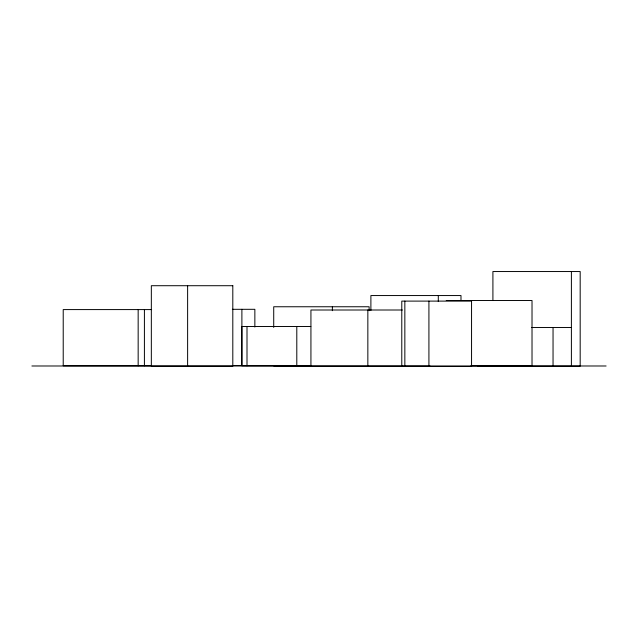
<?xml version="1.0" encoding="UTF-8"?>
<svg xmlns="http://www.w3.org/2000/svg" width="638" height="638" viewBox="0 0 638 638"><rect width="100%" height="100%" fill="white"/><g stroke="black" fill="none" stroke-linecap="round" stroke-linejoin="round"><path stroke-width="0.96" d="M446.225 300.522L532.02 300.522L532.02 365.877L470.868 365.877M471.554 301.104L401.781 301.104L401.781 366.459L471.554 366.459L471.554 300.522M232.344 309.31L254.857 309.31L254.857 327.055M151.613 309.582L63.218 309.582L63.218 365.773L151.613 365.773M402.371 310.004L310.929 310.004L310.929 366.196L430.251 366.196M310.818 326.512L241.81 326.512L241.81 365.757L310.818 365.757M531.414 327.525L571.393 327.525M232.344 365.502L254.857 365.502M273.718 365.853L311.496 365.853M31.9 365.989L606.1 365.989M477.663 366.196L580.181 366.196L580.181 271.541L492.911 271.541L492.911 300.434M571.393 271.541L571.393 366.196M553.042 327.525L553.042 366.196M460.987 300.514L460.987 295.553L370.893 295.553L370.893 310.435M438.298 295.553L438.298 301.511M428.919 301.104L428.919 366.459M404.843 301.104L404.843 366.459M369.115 310.698L369.115 306.758L273.718 306.758L273.718 327.438M367.847 310.004L367.847 366.196M332.374 306.758L332.374 310.698M296.798 326.512L296.798 365.757M247.002 326.512L247.002 365.757M241.89 309.31L241.89 365.502M187.62 285.712L187.62 366.204M144.411 309.582L144.411 365.773M138.159 309.582L138.159 365.773M232.806 285.712L151.334 285.712L151.334 366.204L232.806 366.204L232.806 285.712"/></g></svg>
